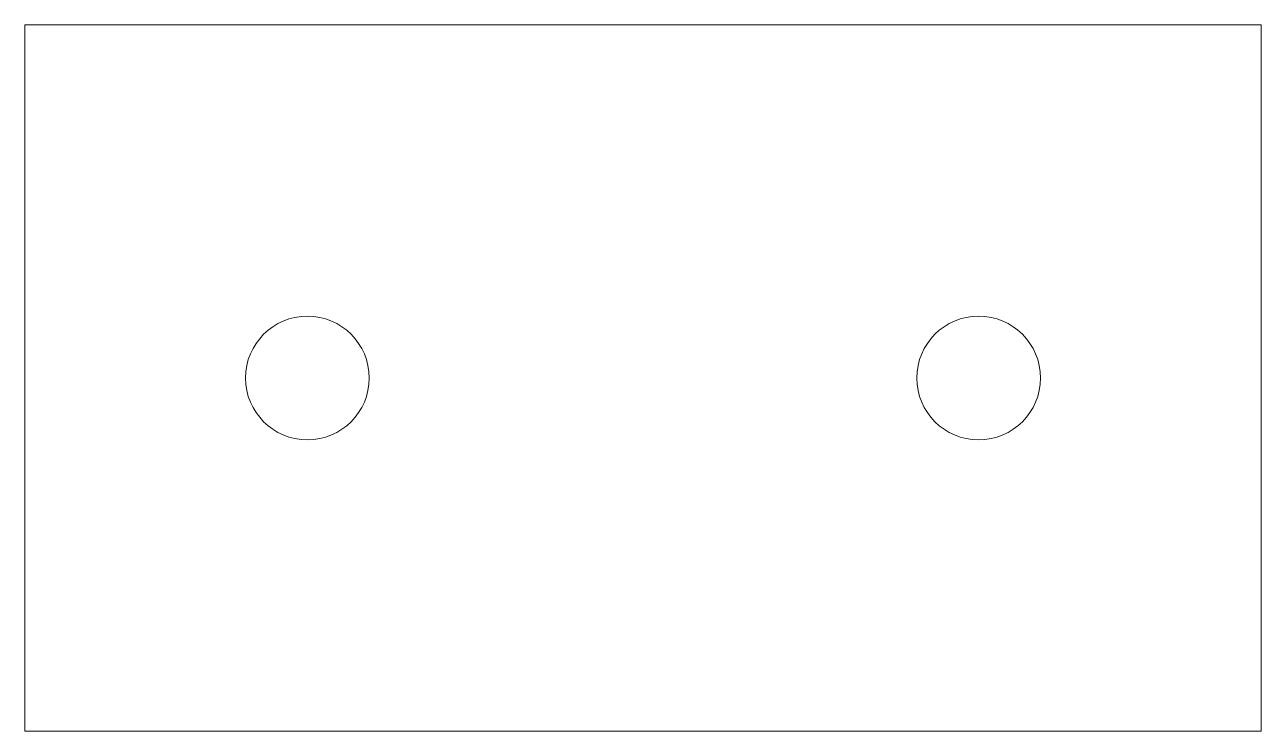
# Model space of a CAD drawing. Header units: millimetres. Extents: x -16.3 to 18.7, y -9.1 to 10.9.
import ezdxf

# ---------------------------------------------------------------- set-up
doc = ezdxf.new("R2010")
doc.units = ezdxf.units.MM

msp = doc.modelspace()

# ---------------------------------------------------------------- linework, layer by layer
at = {"color": 7, "linetype": 'Continuous', "lineweight": 15}
for p, q in [((-16.335, 10.855), (18.665, 10.855)), ((-16.335, -9.145), (-16.335, 10.855)), ((18.665, 10.855), (18.665, -9.145)), ((18.665, -9.145), (-16.335, -9.145))]:
    msp.add_line(p, q, dxfattribs=at)
for centre in [(-8.335, 0.855), (10.665, 0.855)]:
    msp.add_circle(centre, 1.75, dxfattribs=at)

doc.saveas('drawing.dxf')
